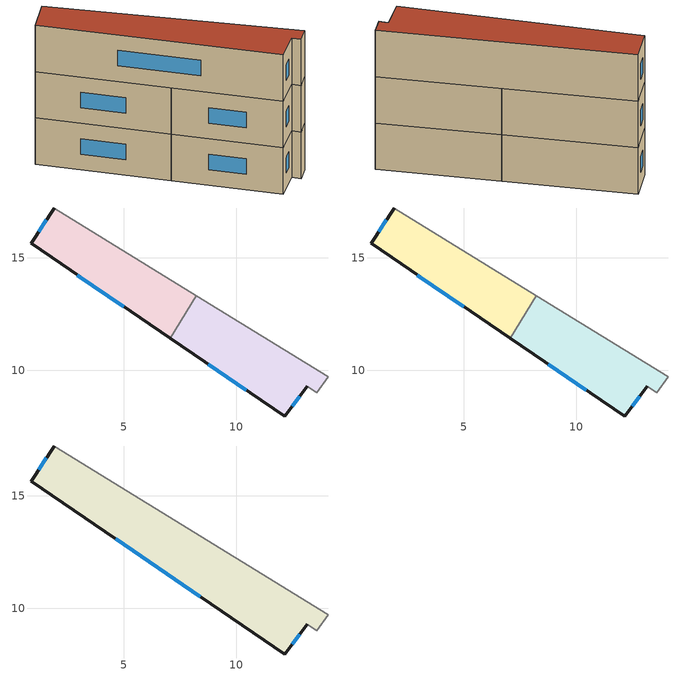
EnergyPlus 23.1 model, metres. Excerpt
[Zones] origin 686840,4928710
04c0932aaa6cb4ff_F0_dwelling_0
 floor ground (EU_floor_Construction): 8.22,13.32 7.06,11.43 0.87,15.64 1.89,17.22 z0
 wall outside (EU_wall_Construction): 1.89,17.22 0.87,15.64 7.06,11.43 z0:3
 wall adiabatic (EU_wall_Construction): 8.22,13.32 1.89,17.22 z0:3
 wall to 04c0932aaa6cb4ff_F0_dwelling_1 (EU_wall_Construction): 7.05,11.43 8.22,13.32 z0:3
 window (EU_Window_Construction): 2.93,14.24 4.99,12.83 / 1.55,16.69 1.21,16.17 z1:2
04c0932aaa6cb4ff_F0_dwelling_1
 floor ground (EU_floor_Construction): 14.1,9.7 13.59,8.99 13.17,9.29 12.15,7.96 7.06,11.43 8.22,13.32 z0
 wall outside (EU_wall_Construction): 7.06,11.43 12.15,7.96 13.17,9.29 z0:3
 wall adiabatic (EU_wall_Construction): 13.17,9.29 13.59,8.99 14.1,9.7 8.22,13.32 z0:3
 window (EU_Window_Construction): 8.75,10.27 10.45,9.11 / 12.49,8.4 12.83,8.85 z1:2
04c0932aaa6cb4ff_F1_dwelling_0
 floor to 04c0932aaa6cb4ff_F0_dwelling_0 (EU_floor_Construction): 8.22,13.32 7.05,11.43 0.87,15.64 1.89,17.22 z3
 wall outside (EU_wall_Construction): 1.89,17.22 0.87,15.64 7.06,11.43 z3:6
 wall adiabatic (EU_wall_Construction): 8.22,13.32 1.89,17.22 z3:6
 wall to 04c0932aaa6cb4ff_F1_dwelling_1 (EU_wall_Construction): 7.05,11.43 8.22,13.32 z3:6
 window (EU_Window_Construction): 2.93,14.24 4.99,12.83 / 1.55,16.69 1.21,16.17 z4:5
04c0932aaa6cb4ff_F1_dwelling_1
 floor to 04c0932aaa6cb4ff_F0_dwelling_1 (EU_floor_Construction): 14.1,9.7 13.59,8.99 13.17,9.29 12.15,7.96 7.05,11.43 8.22,13.32 z3
 wall outside (EU_wall_Construction): 7.06,11.43 12.15,7.96 13.17,9.29 z3:6
 wall adiabatic (EU_wall_Construction): 13.17,9.29 13.59,8.99 14.1,9.7 8.22,13.32 z3:6
 window (EU_Window_Construction): 8.75,10.27 10.45,9.11 / 12.49,8.4 12.83,8.85 z4:5
04c0932aaa6cb4ff_F2_dwelling_0
 floor to 04c0932aaa6cb4ff_F1_dwelling_0 (EU_floor_Construction): 8.22,13.32 7.05,11.43 0.87,15.64 1.89,17.22 z6
 floor to 04c0932aaa6cb4ff_F1_dwelling_1 (EU_floor_Construction): 14.1,9.7 13.59,8.99 13.17,9.29 12.15,7.96 7.05,11.43 8.22,13.32 z6
 wall outside (EU_wall_Construction): 1.89,17.22 0.87,15.64 12.15,7.96 13.17,9.29 z6:9
 wall adiabatic (EU_wall_Construction): 13.17,9.29 13.59,8.99 14.1,9.7 1.89,17.22 z6:9
 window (EU_Window_Construction): 4.63,13.08 8.39,10.52 / 1.55,16.69 1.21,16.17 / 12.49,8.4 12.83,8.85 z7:8
 roof outside (EU_roof_Construction): 13.59,8.99 14.1,9.7 1.89,17.22 0.87,15.64 12.15,7.96 13.17,9.29 z9
[Building]
EU S2 Campaign: North Axis=0; Terrain=City; Solar Distribution=FullExterior
[Site:Location]
Bologna: Latitude=44.5; Longitude=11.25; Time Zone=1; Elevation=37
[SizingPeriod:WeatherFileDays]
AnnualSizingPeriod: Begin Month=1; Begin Day of Month=1; End Month=12; End Day of Month=31; Day of Week for Start Day=Monday; Use Weather File Daylight Saving Period=No; Use Weather File Rain and Snow Indicators=No
[MATERIAL]
EU_InternalMass_Material: Roughness=MediumRough; Thickness=0.1; Conductivity=1; Density=1800; Specific Heat=900; Thermal Absorptance=0.9; Solar Absorptance=0.7; Visible Absorptance=0.7
[MATERIAL:NOMASS] Roughness=MediumRough; Thermal Absorptance=0.9; Solar Absorptance=0.7; Visible Absorptance=0.7
Name | Thermal Resistance
EU_wall_NoMass | 0.937881
EU_roof_NoMass | 0.548572
EU_floor_NoMass | 0.71348
[WINDOWMATERIAL:SIMPLEGLAZINGSYSTEM]
EU_Window_SimpleGlazing: UFactor=4.25633; Solar Heat Gain Coefficient=0.85; Visible Transmittance=0.85
[CONSTRUCTION]
EU_wall_Construction: EU_wall_NoMass
EU_roof_Construction: EU_roof_NoMass
EU_floor_Construction: EU_floor_NoMass
EU_InternalMass_Construction: EU_InternalMass_Material
EU_Window_Construction: EU_Window_SimpleGlazing
[ZONE] Type=1; Multiplier=1; Ceiling Height=autocalculate; Floor Area=autocalculate; Part of Total Floor Area=Yes
Name | Volume
04c0932aaa6cb4ff_F0_dwelling_0; 04c0932aaa6cb4ff_F0_dwelling_1 | 45.8936
04c0932aaa6cb4ff_F1_dwelling_0; 04c0932aaa6cb4ff_F1_dwelling_1 | 45.8928
04c0932aaa6cb4ff_F2_dwelling_0 | 91.7856
[INTERNALMASS] Construction=EU_InternalMass_Construction
Name | Zone or ZoneList | Surface Area
04c0932aaa6cb4ff_F0_dwelling_0_EU_InternalMass | 04c0932aaa6cb4ff_F0_dwelling_0 | 15.2977
04c0932aaa6cb4ff_F0_dwelling_1_EU_InternalMass | 04c0932aaa6cb4ff_F0_dwelling_1 | 15.2977
04c0932aaa6cb4ff_F1_dwelling_0_EU_InternalMass | 04c0932aaa6cb4ff_F1_dwelling_0 | 15.2977
04c0932aaa6cb4ff_F1_dwelling_1_EU_InternalMass | 04c0932aaa6cb4ff_F1_dwelling_1 | 15.2977
04c0932aaa6cb4ff_F2_dwelling_0_EU_InternalMass | 04c0932aaa6cb4ff_F2_dwelling_0 | 30.5989
[OTHEREQUIPMENT] Fuel Type=Electricity; Design Level Calculation Method=Watts/Area; Power per Zone Floor Area=1; Fraction Latent=0; Fraction Radiant=0; Fraction Lost=0; Carbon Dioxide Generation Rate=0; EndUse Subcategory=EU_Step8_InternalGains
Name | Zone or ZoneList or Space or SpaceList | Schedule
EU_Step8_InternalGain_04c0932aaa6cb4ff_F0_dwelling_0_f000 | 04c0932aaa6cb4ff_F0_dwelling_0 | EU_Step8_GainSchedule_04c0932aaa6cb4ff_F0_dwelling_0_f000
EU_Step8_InternalGain_04c0932aaa6cb4ff_F0_dwelling_1_f000 | 04c0932aaa6cb4ff_F0_dwelling_1 | EU_Step8_GainSchedule_04c0932aaa6cb4ff_F0_dwelling_1_f000
EU_Step8_InternalGain_04c0932aaa6cb4ff_F1_dwelling_0_f000 | 04c0932aaa6cb4ff_F1_dwelling_0 | EU_Step8_GainSchedule_04c0932aaa6cb4ff_F1_dwelling_0_f000
EU_Step8_InternalGain_04c0932aaa6cb4ff_F1_dwelling_1_f000 | 04c0932aaa6cb4ff_F1_dwelling_1 | EU_Step8_GainSchedule_04c0932aaa6cb4ff_F1_dwelling_1_f000
EU_Step8_InternalGain_04c0932aaa6cb4ff_F2_dwelling_0_f000 | 04c0932aaa6cb4ff_F2_dwelling_0 | EU_Step8_GainSchedule_04c0932aaa6cb4ff_F2_dwelling_0_f000
[ZONEVENTILATION:DESIGNFLOWRATE] Schedule=EU_AlwaysOn; Design Flow Rate Calculation Method=AirChanges/Hour; Air Changes per Hour=0.687892; Ventilation Type=Natural; Fan Pressure Rise=0; Fan Total Efficiency=1; Constant Term Coefficient=1; Temperature Term Coefficient=0; Velocity Term Coefficient=0; Velocity Squared Term Coefficient=0; Minimum Indoor Temperature=-100; Maximum Indoor Temperature=100; Delta Temperature=-100; Minimum Outdoor Temperature=-100; Maximum Outdoor Temperature=100; Maximum Wind Speed=40
Name | Zone or ZoneList or Space or SpaceList
EU_ConstantAir_04c0932aaa6cb4ff_F0_dwelling_0 | 04c0932aaa6cb4ff_F0_dwelling_0
EU_ConstantAir_04c0932aaa6cb4ff_F0_dwelling_1 | 04c0932aaa6cb4ff_F0_dwelling_1
EU_ConstantAir_04c0932aaa6cb4ff_F1_dwelling_0 | 04c0932aaa6cb4ff_F1_dwelling_0
EU_ConstantAir_04c0932aaa6cb4ff_F1_dwelling_1 | 04c0932aaa6cb4ff_F1_dwelling_1
EU_ConstantAir_04c0932aaa6cb4ff_F2_dwelling_0 | 04c0932aaa6cb4ff_F2_dwelling_0
[HVACTEMPLATE:THERMOSTAT] Constant Heating Setpoint=20; Constant Cooling Setpoint=50
EU_HeatOnly_04c0932aaa6cb4ff_F0_dwelling_0; EU_HeatOnly_04c0932aaa6cb4ff_F0_dwelling_1; EU_HeatOnly_04c0932aaa6cb4ff_F1_dwelling_0; EU_HeatOnly_04c0932aaa6cb4ff_F1_dwelling_1; EU_HeatOnly_04c0932aaa6cb4ff_F2_dwelling_0
[HVACTEMPLATE:ZONE:IDEALLOADSAIRSYSTEM] System Availability Schedule=EU_AlwaysOn; Maximum Heating Supply Air Temperature=50; Minimum Cooling Supply Air Temperature=13; Maximum Heating Supply Air Humidity Ratio=0.0156; Minimum Cooling Supply Air Humidity Ratio=0.0077; Heating Limit=NoLimit; Cooling Limit=NoLimit; Heating Availability Schedule=EU_AlwaysOn; Cooling Availability Schedule=EU_CoolingOff; Dehumidification Control Type=ConstantSensibleHeatRatio; Cooling Sensible Heat Ratio=0.7; Dehumidification Setpoint=60; Humidification Control Type=None; Humidification Setpoint=30; Outdoor Air Method=None; Outdoor Air Flow Rate per Person=0.00944; Outdoor Air Flow Rate per Zone Floor Area=0; Outdoor Air Flow Rate per Zone=0; Demand Controlled Ventilation Type=None; Outdoor Air Economizer Type=NoEconomizer; Heat Recovery Type=None; Sensible Heat Recovery Effectiveness=0.7; Latent Heat Recovery Effectiveness=0.65
Name | Template Thermostat
04c0932aaa6cb4ff_F0_dwelling_0 | EU_HeatOnly_04c0932aaa6cb4ff_F0_dwelling_0
04c0932aaa6cb4ff_F0_dwelling_1 | EU_HeatOnly_04c0932aaa6cb4ff_F0_dwelling_1
04c0932aaa6cb4ff_F1_dwelling_0 | EU_HeatOnly_04c0932aaa6cb4ff_F1_dwelling_0
04c0932aaa6cb4ff_F1_dwelling_1 | EU_HeatOnly_04c0932aaa6cb4ff_F1_dwelling_1
04c0932aaa6cb4ff_F2_dwelling_0 | EU_HeatOnly_04c0932aaa6cb4ff_F2_dwelling_0
[SIZING:ZONE] Zone Cooling Design Supply Air Temperature Input Method=SupplyAirTemperature; Zone Cooling Design Supply Air Temperature=13; Zone Heating Design Supply Air Temperature Input Method=SupplyAirTemperature; Zone Heating Design Supply Air Temperature=50; Zone Cooling Design Supply Air Humidity Ratio=0.008; Zone Heating Design Supply Air Humidity Ratio=0.008; Cooling Design Air Flow Method=DesignDay; Cooling Design Air Flow Rate=0; Cooling Minimum Air Flow per Zone Floor Area=0.000762; Cooling Minimum Air Flow=0; Cooling Minimum Air Flow Fraction=0.2; Heating Design Air Flow Method=DesignDay; Heating Design Air Flow Rate=0; Heating Maximum Air Flow per Zone Floor Area=0.002032; Heating Maximum Air Flow=0.141576; Heating Maximum Air Flow Fraction=0.3; Account for Dedicated Outdoor Air System=No; Dedicated Outdoor Air System Control Strategy=NeutralSupplyAir; Dedicated Outdoor Air Low Setpoint Temperature for Design=autosize; Dedicated Outdoor Air High Setpoint Temperature for Design=autosize; Zone Load Sizing Method=Sensible Load Only No Latent Load; Zone Latent Cooling Design Supply Air Humidity Ratio Input Method=HumidityRatioDifference; Zone Cooling Design Supply Air Humidity Ratio Difference=0.005; Zone Latent Heating Design Supply Air Humidity Ratio Input Method=HumidityRatioDifference; Zone Humidification Design Supply Air Humidity Ratio Difference=0.005
04c0932aaa6cb4ff_F0_dwelling_0; 04c0932aaa6cb4ff_F0_dwelling_1; 04c0932aaa6cb4ff_F1_dwelling_0; 04c0932aaa6cb4ff_F1_dwelling_1; 04c0932aaa6cb4ff_F2_dwelling_0
[SCHEDULE:CONSTANT]
Name | Hourly Value
EU_AlwaysOn | 1
EU_CoolingOff | 0
[SCHEDULE:FILE] Column Number=1; Rows to Skip at Top=0; Number of Hours of Data=8760; Column Separator=Comma; Interpolate to Timestep=No; Minutes per Item=60; Adjust Schedule for Daylight Savings=Yes
Name | File
EU_Step8_GainSchedule_04c0932aaa6cb4ff_F0_dwelling_0_f000 | ../../schedules/04c0932aaa6cb4ff/04c0932aaa6cb4ff_F0_dwelling_0_f000_gain.csv
EU_Step8_GainSchedule_04c0932aaa6cb4ff_F0_dwelling_1_f000 | ../../schedules/04c0932aaa6cb4ff/04c0932aaa6cb4ff_F0_dwelling_1_f000_gain.csv
EU_Step8_GainSchedule_04c0932aaa6cb4ff_F1_dwelling_0_f000 | ../../schedules/04c0932aaa6cb4ff/04c0932aaa6cb4ff_F1_dwelling_0_f000_gain.csv
EU_Step8_GainSchedule_04c0932aaa6cb4ff_F1_dwelling_1_f000 | ../../schedules/04c0932aaa6cb4ff/04c0932aaa6cb4ff_F1_dwelling_1_f000_gain.csv
EU_Step8_GainSchedule_04c0932aaa6cb4ff_F2_dwelling_0_f000 | ../../schedules/04c0932aaa6cb4ff/04c0932aaa6cb4ff_F2_dwelling_0_f000_gain.csv
